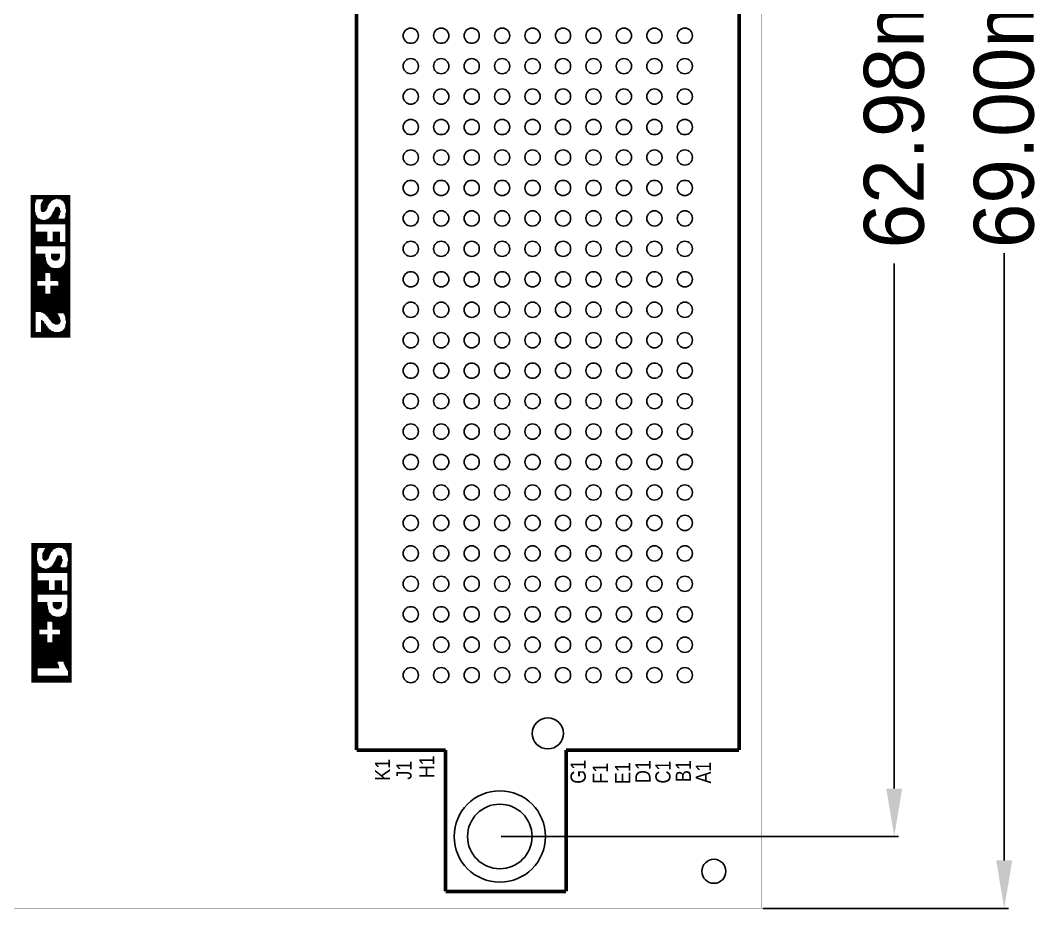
# Model space of a CAD drawing. Extents: x -21.1 to 72.9, y -7.5 to 75.4.
# Drawn here: x 30.23 to 72.9, y -7.51 to 29.53 of the extents above; entities that cross this region are included whole.
import ezdxf

# ---------------------------------------------------------------- set-up
doc = ezdxf.new("R2010")
doc.units = 0
doc.header["$MEASUREMENT"] = 0
doc.layers.get('0').update_dxf_attribs({"linetype": 'CONTINUOUS'})
doc.layers.get('Defpoints').update_dxf_attribs({"linetype": 'CONTINUOUS'})
for name, color, linetype in [('BG_OUTLINE', 2, 'CONTINUOUS'), ('BG_SILKSCREEN_TOP', 1, 'CONTINUOUS'), ('PG_SILKSCREEN_TOP', 3, 'CONTINUOUS'), ('PIN_TOP', 4, 'CONTINUOUS')]:
    doc.layers.add(name, color=color, linetype=linetype)
doc.dimstyles.get("Standard").update_dxf_attribs({"dimtxt": 0.18, "dimasz": 0.18, "dimexe": 0.18, "dimexo": 0.0625, "dimgap": 0.09, "dimtad": 0, "dimtih": 1, "dimtoh": 1, "dimdec": 4, "dimzin": 0, "dimdsep": 46, "dimtxsty": 'STANDARD', "dimcen": 0.09, "dimadec": 0, "dimazin": 0, "dimtfac": 1, "dimtdec": 4, "dimtofl": 0, "dimtmove": 0, "dimatfit": 3, "dimfxl": 1, "dimtolj": 1, "dimtzin": 0, "dimarcsym": 0})

# ---------------------------------------------------------------- blocks, each defined once
blk = doc.blocks.new('*D12')
at = {"color": 0, "linetype": 'Continuous', "lineweight": -2, "transparency": 16777216}
for p, q in [((50.282, 58.48), (66.849, 58.48)), ((50.282, -4.501), (66.849, -4.501))]:
    blk.add_line(p, q, dxfattribs=at)
at = {"color": 0, "linetype": 'Continuous', "lineweight": -3, "transparency": 16777216}
for p, q in [((66.669, 56.48), (66.669, 34.58)), ((66.669, -2.501), (66.669, 19.4))]:
    blk.add_line(p, q, dxfattribs=at)
at = {"color": 0, "linetype": 'Continuous', "transparency": 16777216}
for points in [[(66.335, 56.48), (67.002, 56.48), (66.669, 58.48)], [(66.335, -2.501), (67.002, -2.501), (66.669, -4.501)]]:
    blk.add_solid(points, dxfattribs=at)
at = {"layer": 'Defpoints', "color": 0, "linetype": 'Continuous', "transparency": 16777216}
for p in [(50.219, 58.48), (50.219, -4.501), (66.669, -4.501)]:
    blk.add_point(p, dxfattribs=at)
at = {"color": 0, "linetype": 'Continuous', "transparency": 16777216, "insert": (66.669, 26.99), "char_height": 2.5, "attachment_point": 5, "rotation": 90}
blk.add_mtext('\\A1;62.98mm', dxfattribs=at)
blk = doc.blocks.new('*D13')
at = {"color": 0, "linetype": 'Continuous', "lineweight": -2, "transparency": 16777216}
for p, q in [((61.182, 61.499), (71.436, 61.499)), ((61.182, -7.501), (71.436, -7.501))]:
    blk.add_line(p, q, dxfattribs=at)
at = {"color": 0, "linetype": 'Continuous', "lineweight": -3, "transparency": 16777216}
for p, q in [((71.256, 59.499), (71.256, 34.172)), ((71.256, -5.501), (71.256, 19.825))]:
    blk.add_line(p, q, dxfattribs=at)
at = {"color": 0, "linetype": 'Continuous', "transparency": 16777216}
for points in [[(70.922, 59.499), (71.589, 59.499), (71.256, 61.499)], [(70.922, -5.501), (71.589, -5.501), (71.256, -7.501)]]:
    blk.add_solid(points, dxfattribs=at)
at = {"layer": 'Defpoints', "color": 0, "linetype": 'Continuous', "transparency": 16777216}
for p in [(61.119, 61.499), (61.119, -7.501), (71.256, -7.501)]:
    blk.add_point(p, dxfattribs=at)
at = {"color": 0, "linetype": 'Continuous', "transparency": 16777216, "insert": (71.256, 26.999), "char_height": 2.5, "attachment_point": 5, "rotation": 90}
blk.add_mtext('\\A1;69.00mm', dxfattribs=at)

msp = doc.modelspace()

# ---------------------------------------------------------------- linework, layer by layer
at = {"linetype": 'Continuous'}
msp.add_circle((50.219356, -4.501388), 1.3462, dxfattribs=at)
at = {"layer": 'BG_OUTLINE', "const_width": 0.009906}
msp.add_lwpolyline([(61.119258, -7.501382), (11.71956, -7.501382), (11.71956, -4.963414, 0.414214), (10.95756, -4.201414), (-15.380716, -4.201414), (-15.380716, 56.798718), (-4.642612, 56.798718, 0.414214), (-3.880612, 57.560718), (-3.880612, 58.898536), (6.157468, 58.898536, 0.414214), (6.919468, 59.660536), (6.919468, 61.498734), (61.119258, 61.498734)], format="xyb", close=True, dxfattribs=at)
at = {"layer": 'BG_SILKSCREEN_TOP', "const_width": 0.0254}
for points in [[(30.668976, 22.248876), (30.668976, 16.305276)], [(30.694376, 22.248876), (30.694376, 16.305276)], [(30.719776, 22.248876), (30.719776, 16.305276)], [(30.745176, 22.248876), (30.745176, 16.305276)], [(30.770576, 22.248876), (30.770576, 16.305276)], [(30.795976, 22.248876), (30.795976, 16.305276)], [(30.821376, 22.248876), (30.821376, 16.305276)], [(30.846776, 22.248876), (30.846776, 21.918676)], [(30.872176, 22.248876), (30.872176, 22.020276)], [(30.897576, 22.248876), (30.897576, 22.071076)], [(30.922976, 22.248876), (30.922976, 22.071076)], [(30.948376, 22.248876), (30.948376, 22.071076)], [(30.973776, 22.248876), (30.973776, 22.071076)], [(30.999176, 22.248876), (30.999176, 22.071076)], [(31.024576, 22.248876), (31.024576, 22.071076)], [(31.049976, 22.248876), (31.049976, 22.071076)], [(31.075376, 22.248876), (31.075376, 22.071076)], [(31.100776, 22.248876), (31.100776, 22.071076)], [(31.126176, 22.248876), (31.126176, 22.071076)], [(31.151576, 22.248876), (31.151576, 22.071076)], [(31.176976, 22.248876), (31.176976, 21.537676)], [(31.202376, 22.248876), (31.202376, 21.537676)], [(31.227776, 22.248876), (31.227776, 21.537676)], [(31.253176, 22.248876), (31.253176, 21.563076)], [(31.278576, 22.248876), (31.278576, 21.588476)], [(31.303976, 22.248876), (31.303976, 21.613876)], [(31.329376, 22.248876), (31.329376, 21.664676)], [(31.354776, 22.248876), (31.354776, 21.715476)], [(31.380176, 22.248876), (31.380176, 21.791676)], [(31.405576, 22.248876), (31.405576, 21.842476)], [(31.430976, 22.248876), (31.430976, 21.893276)], [(31.456376, 22.248876), (31.456376, 21.918676)], [(31.481776, 22.248876), (31.481776, 21.944076)], [(31.507176, 22.248876), (31.507176, 21.994876)], [(31.532576, 22.248876), (31.532576, 21.994876)], [(31.557976, 22.248876), (31.557976, 22.020276)], [(31.583376, 22.248876), (31.583376, 22.045676)], [(31.608776, 22.248876), (31.608776, 22.045676)], [(31.634176, 22.248876), (31.634176, 22.071076)], [(31.659576, 22.248876), (31.659576, 22.071076)], [(31.684976, 22.248876), (31.684976, 22.071076)], [(31.710376, 22.248876), (31.710376, 22.071076)], [(31.735776, 22.248876), (31.735776, 22.096476)], [(31.761176, 22.248876), (31.761176, 22.096476)], [(31.786576, 22.248876), (31.786576, 22.071076)], [(31.811976, 22.248876), (31.811976, 22.071076)], [(31.837376, 22.248876), (31.837376, 22.071076)], [(31.862776, 22.248876), (31.862776, 22.071076)], [(31.888176, 22.248876), (31.888176, 22.071076)], [(31.913576, 22.248876), (31.913576, 22.045676)], [(31.938976, 22.248876), (31.938976, 22.020276)], [(31.964376, 22.248876), (31.964376, 22.020276)], [(31.989776, 22.248876), (31.989776, 21.994876)], [(32.015176, 22.248876), (32.015176, 21.969476)], [(32.040576, 22.248876), (32.040576, 21.918676)], [(32.065976, 22.248876), (32.065976, 21.867876)], [(32.091376, 22.248876), (32.091376, 21.791676)], [(32.116776, 22.248876), (32.116776, 21.664676)], [(32.142176, 22.248876), (32.142176, 16.305276)], [(32.167576, 22.248876), (32.167576, 16.305276)], [(32.192976, 22.248876), (32.192976, 16.305276)], [(32.218376, 22.248876), (32.218376, 16.305276)], [(32.243776, 22.248876), (32.243776, 16.305276)], [(32.269176, 22.248876), (32.269176, 16.305276)], [(32.294576, 22.248876), (32.294576, 16.305276)], [(31.075376, 21.867876), (31.075376, 21.613876)], [(31.100776, 21.918676), (31.100776, 21.563076)], [(31.126176, 21.969476), (31.126176, 21.537676)], [(31.151576, 22.020276), (31.151576, 21.537676)], [(31.735776, 21.766276), (31.735776, 21.029676)], [(31.761176, 21.766276), (31.761176, 21.029676)], [(31.786576, 21.766276), (31.786576, 21.029676)], [(31.811976, 21.766276), (31.811976, 21.029676)], [(30.846776, 21.537676), (30.846776, 16.305276)], [(30.872176, 21.436076), (30.872176, 21.029676)], [(30.897576, 21.385276), (30.897576, 21.029676)], [(30.922976, 21.334476), (30.922976, 21.029676)], [(31.456376, 21.334476), (31.456376, 21.029676)], [(31.481776, 21.359876), (31.481776, 21.029676)], [(31.507176, 21.385276), (31.507176, 21.029676)], [(31.532576, 21.436076), (31.532576, 21.029676)], [(31.557976, 21.486876), (31.557976, 21.029676)], [(31.583376, 21.537676), (31.583376, 21.029676)], [(31.608776, 21.588476), (31.608776, 21.029676)], [(31.634176, 21.639276), (31.634176, 21.029676)], [(31.659576, 21.690076), (31.659576, 21.029676)], [(31.684976, 21.740876), (31.684976, 21.029676)], [(31.710376, 21.740876), (31.710376, 21.029676)], [(31.837376, 21.740876), (31.837376, 21.359876)], [(31.862776, 21.715476), (31.862776, 21.410676)], [(31.888176, 21.613876), (31.888176, 21.512276)], [(32.091376, 21.334476), (32.091376, 21.029676)], [(32.116776, 21.512276), (32.116776, 17.016476)], [(30.948376, 21.309076), (30.948376, 21.029676)], [(30.973776, 21.283676), (30.973776, 21.029676)], [(30.999176, 21.283676), (30.999176, 21.029676)], [(31.024576, 21.258276), (31.024576, 21.029676)], [(31.049976, 21.232876), (31.049976, 21.029676)], [(31.075376, 21.232876), (31.075376, 21.029676)], [(31.100776, 21.232876), (31.100776, 21.029676)], [(31.126176, 21.232876), (31.126176, 21.029676)], [(31.151576, 21.207476), (31.151576, 21.029676)], [(31.176976, 21.207476), (31.176976, 21.029676)], [(31.202376, 21.207476), (31.202376, 21.029676)], [(31.227776, 21.207476), (31.227776, 21.029676)], [(31.253176, 21.207476), (31.253176, 21.029676)], [(31.278576, 21.232876), (31.278576, 21.029676)], [(31.303976, 21.232876), (31.303976, 21.029676)], [(31.329376, 21.232876), (31.329376, 21.029676)], [(31.354776, 21.258276), (31.354776, 21.029676)], [(31.380176, 21.258276), (31.380176, 21.029676)], [(31.405576, 21.283676), (31.405576, 21.029676)], [(31.430976, 21.309076), (31.430976, 21.029676)], [(31.837376, 21.258276), (31.837376, 21.029676)], [(31.862776, 21.258276), (31.862776, 21.029676)], [(31.888176, 21.258276), (31.888176, 21.029676)], [(31.913576, 21.258276), (31.913576, 21.029676)], [(31.938976, 21.258276), (31.938976, 21.029676)], [(31.964376, 21.258276), (31.964376, 21.029676)], [(31.989776, 21.258276), (31.989776, 21.029676)], [(32.015176, 21.258276), (32.015176, 21.029676)], [(32.040576, 21.258276), (32.040576, 21.029676)], [(32.065976, 21.283676), (32.065976, 21.029676)], [(30.872176, 20.724876), (30.872176, 20.115276)], [(30.897576, 20.724876), (30.897576, 20.115276)], [(30.922976, 20.724876), (30.922976, 20.115276)], [(30.948376, 20.724876), (30.948376, 20.115276)], [(30.973776, 20.724876), (30.973776, 20.115276)], [(30.999176, 20.724876), (30.999176, 20.115276)], [(31.024576, 20.724876), (31.024576, 20.115276)], [(31.049976, 20.724876), (31.049976, 20.115276)], [(31.075376, 20.724876), (31.075376, 20.115276)], [(31.100776, 20.724876), (31.100776, 20.115276)], [(31.126176, 20.724876), (31.126176, 20.115276)], [(31.151576, 20.724876), (31.151576, 20.115276)], [(31.176976, 20.724876), (31.176976, 20.115276)], [(31.202376, 20.724876), (31.202376, 20.115276)], [(31.227776, 20.724876), (31.227776, 20.115276)], [(31.253176, 20.724876), (31.253176, 20.115276)], [(31.278576, 20.724876), (31.278576, 20.115276)], [(31.303976, 20.724876), (31.303976, 20.115276)], [(31.329376, 20.724876), (31.329376, 20.115276)], [(31.583376, 20.724876), (31.583376, 20.115276)], [(31.608776, 20.724876), (31.608776, 20.115276)], [(31.634176, 20.724876), (31.634176, 20.115276)], [(31.659576, 20.724876), (31.659576, 20.115276)], [(31.684976, 20.724876), (31.684976, 20.115276)], [(31.710376, 20.724876), (31.710376, 20.115276)], [(31.735776, 20.724876), (31.735776, 20.115276)], [(31.761176, 20.724876), (31.761176, 20.115276)], [(31.786576, 20.724876), (31.786576, 20.115276)], [(31.811976, 20.724876), (31.811976, 20.115276)], [(31.837376, 20.724876), (31.837376, 20.115276)], [(31.862776, 20.724876), (31.862776, 20.115276)], [(31.354776, 20.318476), (31.354776, 20.115276)], [(31.380176, 20.318476), (31.380176, 20.115276)], [(31.405576, 20.318476), (31.405576, 20.115276)], [(31.430976, 20.318476), (31.430976, 20.115276)], [(31.456376, 20.318476), (31.456376, 20.115276)], [(31.481776, 20.318476), (31.481776, 20.115276)], [(31.507176, 20.318476), (31.507176, 20.115276)], [(31.532576, 20.318476), (31.532576, 20.115276)], [(31.557976, 20.318476), (31.557976, 20.115276)], [(31.888176, 20.293076), (31.888176, 20.115276)], [(31.913576, 20.293076), (31.913576, 20.115276)], [(31.938976, 20.293076), (31.938976, 20.115276)], [(31.964376, 20.293076), (31.964376, 20.115276)], [(31.989776, 20.293076), (31.989776, 20.115276)], [(32.015176, 20.293076), (32.015176, 20.115276)], [(32.040576, 20.293076), (32.040576, 20.115276)], [(32.065976, 20.293076), (32.065976, 20.115276)], [(32.091376, 20.293076), (32.091376, 20.115276)], [(30.872176, 19.810476), (30.872176, 17.372076)], [(30.897576, 19.810476), (30.897576, 17.372076)], [(30.922976, 19.810476), (30.922976, 17.372076)], [(30.948376, 19.810476), (30.948376, 18.667476)], [(30.973776, 19.810476), (30.973776, 18.667476)], [(30.999176, 19.810476), (30.999176, 18.667476)], [(31.024576, 19.810476), (31.024576, 18.667476)], [(31.049976, 19.810476), (31.049976, 18.667476)], [(31.075376, 19.810476), (31.075376, 18.667476)], [(31.100776, 19.810476), (31.100776, 18.667476)], [(31.126176, 19.810476), (31.126176, 18.667476)], [(31.151576, 19.810476), (31.151576, 18.667476)], [(31.176976, 19.810476), (31.176976, 18.667476)], [(31.202376, 19.810476), (31.202376, 18.667476)], [(31.227776, 19.810476), (31.227776, 18.667476)], [(31.253176, 19.810476), (31.253176, 18.667476)], [(31.278576, 19.658076), (31.278576, 18.997676)], [(31.507176, 19.810476), (31.507176, 19.632676)], [(31.532576, 19.810476), (31.532576, 19.581876)], [(31.557976, 19.810476), (31.557976, 19.556476)], [(31.583376, 19.810476), (31.583376, 19.531076)], [(31.608776, 19.810476), (31.608776, 19.531076)], [(31.634176, 19.810476), (31.634176, 19.505676)], [(31.659576, 19.810476), (31.659576, 19.505676)], [(31.684976, 19.810476), (31.684976, 19.505676)], [(31.710376, 19.810476), (31.710376, 19.505676)], [(31.735776, 19.810476), (31.735776, 19.505676)], [(31.761176, 19.810476), (31.761176, 19.531076)], [(31.786576, 19.810476), (31.786576, 19.531076)], [(31.811976, 19.810476), (31.811976, 19.556476)], [(31.837376, 19.810476), (31.837376, 19.581876)], [(31.862776, 19.810476), (31.862776, 19.632676)], [(31.303976, 19.505676), (31.303976, 18.997676)], [(31.329376, 19.429476), (31.329376, 18.997676)], [(31.354776, 19.378676), (31.354776, 18.997676)], [(31.380176, 19.353276), (31.380176, 18.997676)], [(31.405576, 19.327876), (31.405576, 18.997676)], [(31.430976, 19.302476), (31.430976, 18.997676)], [(31.456376, 19.277076), (31.456376, 18.972276)], [(31.481776, 19.251676), (31.481776, 18.667476)], [(31.507176, 19.251676), (31.507176, 18.667476)], [(31.532576, 19.226276), (31.532576, 18.667476)], [(31.557976, 19.226276), (31.557976, 18.667476)], [(31.583376, 19.226276), (31.583376, 18.667476)], [(31.608776, 19.200876), (31.608776, 18.667476)], [(31.634176, 19.200876), (31.634176, 18.667476)], [(31.659576, 19.200876), (31.659576, 18.667476)], [(31.684976, 19.200876), (31.684976, 18.667476)], [(31.710376, 19.200876), (31.710376, 18.667476)], [(31.735776, 19.200876), (31.735776, 18.667476)], [(31.761176, 19.200876), (31.761176, 18.667476)], [(31.786576, 19.200876), (31.786576, 18.642076)], [(31.811976, 19.200876), (31.811976, 17.321276)], [(31.837376, 19.226276), (31.837376, 17.321276)], [(31.862776, 19.226276), (31.862776, 17.321276)], [(31.888176, 19.226276), (31.888176, 17.321276)], [(31.913576, 19.251676), (31.913576, 17.321276)], [(31.938976, 19.277076), (31.938976, 17.321276)], [(31.964376, 19.277076), (31.964376, 17.321276)], [(31.989776, 19.302476), (31.989776, 17.321276)], [(32.015176, 19.327876), (32.015176, 17.321276)], [(32.040576, 19.378676), (32.040576, 17.270476)], [(32.065976, 19.454876), (32.065976, 17.219676)], [(32.091376, 19.556476), (32.091376, 17.143476)], [(30.948376, 18.464276), (30.948376, 17.372076)], [(30.973776, 18.464276), (30.973776, 17.372076)], [(30.999176, 18.464276), (30.999176, 17.372076)], [(31.024576, 18.464276), (31.024576, 17.372076)], [(31.049976, 18.464276), (31.049976, 17.372076)], [(31.075376, 18.464276), (31.075376, 17.372076)], [(31.100776, 18.464276), (31.100776, 17.346676)], [(31.126176, 18.464276), (31.126176, 17.346676)], [(31.151576, 18.464276), (31.151576, 17.346676)], [(31.176976, 18.464276), (31.176976, 17.321276)], [(31.202376, 18.464276), (31.202376, 17.295876)], [(31.227776, 18.464276), (31.227776, 17.295876)], [(31.253176, 18.464276), (31.253176, 17.270476)], [(31.481776, 18.464276), (31.481776, 16.991076)], [(31.507176, 18.464276), (31.507176, 16.965676)], [(31.532576, 18.464276), (31.532576, 16.940276)], [(31.557976, 18.464276), (31.557976, 16.914876)], [(31.583376, 18.464276), (31.583376, 16.889476)], [(31.608776, 18.464276), (31.608776, 16.889476)], [(31.634176, 18.464276), (31.634176, 16.864076)], [(31.659576, 18.464276), (31.659576, 16.864076)], [(31.684976, 18.464276), (31.684976, 16.838676)], [(31.710376, 18.464276), (31.710376, 16.838676)], [(31.735776, 18.464276), (31.735776, 16.838676)], [(31.761176, 18.464276), (31.761176, 16.838676)], [(31.786576, 18.464276), (31.786576, 17.321276)], [(31.278576, 18.134076), (31.278576, 17.245076)], [(31.303976, 18.134076), (31.303976, 17.219676)], [(31.329376, 18.134076), (31.329376, 17.194276)], [(31.354776, 18.134076), (31.354776, 17.168876)], [(31.380176, 18.134076), (31.380176, 17.143476)], [(31.405576, 18.134076), (31.405576, 17.092676)], [(31.430976, 18.134076), (31.430976, 17.067276)], [(31.456376, 18.134076), (31.456376, 17.041876)], [(31.786576, 17.270476), (31.786576, 16.838676)], [(31.811976, 17.245076), (31.811976, 16.864076)], [(31.837376, 17.194276), (31.837376, 16.864076)], [(31.862776, 17.143476), (31.862776, 16.889476)], [(31.888176, 17.067276), (31.888176, 16.940276)], [(31.100776, 17.041876), (31.100776, 16.305276)], [(31.126176, 17.041876), (31.126176, 16.305276)], [(31.151576, 17.016476), (31.151576, 16.305276)], [(31.176976, 16.991076), (31.176976, 16.305276)], [(31.202376, 16.965676), (31.202376, 16.305276)], [(31.227776, 16.914876), (31.227776, 16.305276)], [(31.253176, 16.889476), (31.253176, 16.305276)], [(31.278576, 16.864076), (31.278576, 16.305276)], [(31.303976, 16.813276), (31.303976, 16.305276)], [(31.329376, 16.787876), (31.329376, 16.305276)], [(31.354776, 16.762476), (31.354776, 16.305276)], [(31.380176, 16.711676), (31.380176, 16.305276)], [(31.405576, 16.686276), (31.405576, 16.305276)], [(31.430976, 16.660876), (31.430976, 16.305276)], [(31.456376, 16.635476), (31.456376, 16.305276)], [(31.481776, 16.635476), (31.481776, 16.305276)], [(32.015176, 16.635476), (32.015176, 16.305276)], [(32.040576, 16.660876), (32.040576, 16.305276)], [(32.065976, 16.711676), (32.065976, 16.305276)], [(32.091376, 16.762476), (32.091376, 16.305276)], [(32.116776, 16.889476), (32.116776, 16.305276)], [(30.872176, 16.533876), (30.872176, 16.305276)], [(30.897576, 16.533876), (30.897576, 16.305276)], [(30.922976, 16.533876), (30.922976, 16.305276)], [(30.948376, 16.533876), (30.948376, 16.305276)], [(30.973776, 16.533876), (30.973776, 16.305276)], [(30.999176, 16.533876), (30.999176, 16.305276)], [(31.024576, 16.533876), (31.024576, 16.305276)], [(31.049976, 16.533876), (31.049976, 16.305276)], [(31.075376, 16.533876), (31.075376, 16.305276)], [(31.507176, 16.610076), (31.507176, 16.305276)], [(31.532576, 16.584676), (31.532576, 16.305276)], [(31.557976, 16.584676), (31.557976, 16.305276)], [(31.583376, 16.559276), (31.583376, 16.305276)], [(31.608776, 16.559276), (31.608776, 16.305276)], [(31.634176, 16.533876), (31.634176, 16.305276)], [(31.659576, 16.533876), (31.659576, 16.305276)], [(31.684976, 16.533876), (31.684976, 16.305276)], [(31.710376, 16.533876), (31.710376, 16.305276)], [(31.735776, 16.533876), (31.735776, 16.305276)], [(31.761176, 16.533876), (31.761176, 16.305276)], [(31.786576, 16.533876), (31.786576, 16.305276)], [(31.811976, 16.533876), (31.811976, 16.305276)], [(31.837376, 16.533876), (31.837376, 16.305276)], [(31.862776, 16.533876), (31.862776, 16.305276)], [(31.888176, 16.559276), (31.888176, 16.305276)], [(31.913576, 16.559276), (31.913576, 16.305276)], [(31.938976, 16.584676), (31.938976, 16.305276)], [(31.964376, 16.584676), (31.964376, 16.305276)], [(31.989776, 16.610076), (31.989776, 16.305276)], [(30.698694, 7.736586), (30.698694, 1.919986)], [(30.724094, 7.736586), (30.724094, 1.919986)], [(30.749494, 7.736586), (30.749494, 1.919986)], [(30.774894, 7.736586), (30.774894, 1.919986)], [(30.800294, 7.736586), (30.800294, 1.919986)], [(30.825694, 7.736586), (30.825694, 1.919986)], [(30.851094, 7.736586), (30.851094, 1.919986)], [(30.876494, 7.736586), (30.876494, 1.919986)], [(30.901894, 7.736586), (30.901894, 1.919986)], [(30.927294, 7.736586), (30.927294, 7.380986)], [(30.952694, 7.736586), (30.952694, 7.482586)], [(30.978094, 7.736586), (30.978094, 7.533386)], [(31.003494, 7.736586), (31.003494, 7.533386)], [(31.028894, 7.736586), (31.028894, 7.533386)], [(31.054294, 7.736586), (31.054294, 7.533386)], [(31.079694, 7.736586), (31.079694, 7.533386)], [(31.105094, 7.736586), (31.105094, 7.533386)], [(31.130494, 7.736586), (31.130494, 7.533386)], [(31.155894, 7.736586), (31.155894, 7.533386)], [(31.181294, 7.736586), (31.181294, 7.533386)], [(31.206694, 7.736586), (31.206694, 7.533386)], [(31.232094, 7.736586), (31.232094, 7.533386)], [(31.257494, 7.736586), (31.257494, 6.999986)], [(31.282894, 7.736586), (31.282894, 6.999986)], [(31.308294, 7.736586), (31.308294, 6.999986)], [(31.333694, 7.736586), (31.333694, 7.025386)], [(31.359094, 7.736586), (31.359094, 7.050786)], [(31.384494, 7.736586), (31.384494, 7.076186)], [(31.409894, 7.736586), (31.409894, 7.126986)], [(31.435294, 7.736586), (31.435294, 7.177786)], [(31.460694, 7.736586), (31.460694, 7.253986)], [(31.486094, 7.736586), (31.486094, 7.304786)], [(31.511494, 7.736586), (31.511494, 7.355586)], [(31.536894, 7.736586), (31.536894, 7.380986)], [(31.562294, 7.736586), (31.562294, 7.406386)], [(31.587694, 7.736586), (31.587694, 7.457186)], [(31.613094, 7.736586), (31.613094, 7.457186)], [(31.638494, 7.736586), (31.638494, 7.482586)], [(31.663894, 7.736586), (31.663894, 7.507986)], [(31.689294, 7.736586), (31.689294, 7.507986)], [(31.714694, 7.736586), (31.714694, 7.533386)], [(31.740094, 7.736586), (31.740094, 7.533386)], [(31.765494, 7.736586), (31.765494, 7.533386)], [(31.790894, 7.736586), (31.790894, 7.533386)], [(31.816294, 7.736586), (31.816294, 7.558786)], [(31.841694, 7.736586), (31.841694, 7.558786)], [(31.867094, 7.736586), (31.867094, 7.533386)], [(31.892494, 7.736586), (31.892494, 7.533386)], [(31.917894, 7.736586), (31.917894, 7.533386)], [(31.943294, 7.736586), (31.943294, 7.533386)], [(31.968694, 7.736586), (31.968694, 7.533386)], [(31.994094, 7.736586), (31.994094, 7.507986)], [(32.019494, 7.736586), (32.019494, 7.482586)], [(32.044894, 7.736586), (32.044894, 7.482586)], [(32.070294, 7.736586), (32.070294, 7.457186)], [(32.095694, 7.736586), (32.095694, 7.431786)], [(32.121094, 7.736586), (32.121094, 7.380986)], [(32.146494, 7.736586), (32.146494, 7.330186)], [(32.171894, 7.736586), (32.171894, 7.253986)], [(32.197294, 7.736586), (32.197294, 7.126986)], [(32.222694, 7.736586), (32.222694, 1.919986)], [(32.248094, 7.736586), (32.248094, 1.919986)], [(32.273494, 7.736586), (32.273494, 1.919986)], [(32.298894, 7.736586), (32.298894, 1.919986)], [(32.324294, 7.736586), (32.324294, 1.919986)], [(32.349694, 7.736586), (32.349694, 1.919986)], [(31.155894, 7.330186), (31.155894, 7.076186)], [(31.181294, 7.380986), (31.181294, 7.025386)], [(31.206694, 7.431786), (31.206694, 6.999986)], [(31.232094, 7.482586), (31.232094, 6.999986)], [(30.927294, 6.999986), (30.927294, 1.919986)], [(30.952694, 6.898386), (30.952694, 6.491986)], [(30.978094, 6.847586), (30.978094, 6.491986)], [(31.562294, 6.822186), (31.562294, 6.491986)], [(31.587694, 6.847586), (31.587694, 6.491986)], [(31.613094, 6.898386), (31.613094, 6.491986)], [(31.638494, 6.949186), (31.638494, 6.491986)], [(31.663894, 6.999986), (31.663894, 6.491986)], [(31.689294, 7.050786), (31.689294, 6.491986)], [(31.714694, 7.101586), (31.714694, 6.491986)], [(31.740094, 7.152386), (31.740094, 6.491986)], [(31.765494, 7.203186), (31.765494, 6.491986)], [(31.790894, 7.203186), (31.790894, 6.491986)], [(31.816294, 7.228586), (31.816294, 6.491986)], [(31.841694, 7.228586), (31.841694, 6.491986)], [(31.867094, 7.228586), (31.867094, 6.491986)], [(31.892494, 7.228586), (31.892494, 6.491986)], [(31.917894, 7.203186), (31.917894, 6.822186)], [(31.943294, 7.177786), (31.943294, 6.872986)], [(31.968694, 7.076186), (31.968694, 6.974586)], [(32.197294, 6.974586), (32.197294, 2.402586)], [(31.003494, 6.796786), (31.003494, 6.491986)], [(31.028894, 6.771386), (31.028894, 6.491986)], [(31.054294, 6.745986), (31.054294, 6.491986)], [(31.079694, 6.745986), (31.079694, 6.491986)], [(31.105094, 6.720586), (31.105094, 6.491986)], [(31.130494, 6.695186), (31.130494, 6.491986)], [(31.155894, 6.695186), (31.155894, 6.491986)], [(31.181294, 6.695186), (31.181294, 6.491986)], [(31.206694, 6.695186), (31.206694, 6.491986)], [(31.232094, 6.669786), (31.232094, 6.491986)], [(31.257494, 6.669786), (31.257494, 6.491986)], [(31.282894, 6.669786), (31.282894, 6.491986)], [(31.308294, 6.669786), (31.308294, 6.491986)], [(31.333694, 6.669786), (31.333694, 6.491986)], [(31.359094, 6.695186), (31.359094, 6.491986)], [(31.384494, 6.695186), (31.384494, 6.491986)], [(31.409894, 6.695186), (31.409894, 6.491986)], [(31.435294, 6.720586), (31.435294, 6.491986)], [(31.460694, 6.720586), (31.460694, 6.491986)], [(31.486094, 6.745986), (31.486094, 6.491986)], [(31.511494, 6.771386), (31.511494, 6.491986)], [(31.536894, 6.796786), (31.536894, 6.491986)], [(31.917894, 6.720586), (31.917894, 6.491986)], [(31.943294, 6.720586), (31.943294, 6.491986)], [(31.968694, 6.720586), (31.968694, 6.491986)], [(31.994094, 6.720586), (31.994094, 6.491986)], [(32.019494, 6.720586), (32.019494, 6.491986)], [(32.044894, 6.720586), (32.044894, 6.491986)], [(32.070294, 6.720586), (32.070294, 6.491986)], [(32.095694, 6.720586), (32.095694, 6.491986)], [(32.121094, 6.720586), (32.121094, 6.491986)], [(32.146494, 6.745986), (32.146494, 6.491986)], [(32.171894, 6.796786), (32.171894, 6.491986)], [(30.952694, 6.187186), (30.952694, 5.577586)], [(30.978094, 6.187186), (30.978094, 5.577586)], [(31.003494, 6.187186), (31.003494, 5.577586)], [(31.028894, 6.187186), (31.028894, 5.577586)], [(31.054294, 6.187186), (31.054294, 5.577586)], [(31.079694, 6.187186), (31.079694, 5.577586)], [(31.105094, 6.187186), (31.105094, 5.577586)], [(31.130494, 6.187186), (31.130494, 5.577586)], [(31.155894, 6.187186), (31.155894, 5.577586)], [(31.181294, 6.187186), (31.181294, 5.577586)], [(31.206694, 6.187186), (31.206694, 5.577586)], [(31.232094, 6.187186), (31.232094, 5.577586)], [(31.257494, 6.187186), (31.257494, 5.577586)], [(31.282894, 6.187186), (31.282894, 5.577586)], [(31.308294, 6.187186), (31.308294, 5.577586)], [(31.333694, 6.187186), (31.333694, 5.577586)], [(31.359094, 6.187186), (31.359094, 5.577586)], [(31.384494, 6.187186), (31.384494, 5.577586)], [(31.409894, 6.187186), (31.409894, 5.577586)], [(31.663894, 6.187186), (31.663894, 5.577586)], [(31.689294, 6.187186), (31.689294, 5.577586)], [(31.714694, 6.187186), (31.714694, 5.577586)], [(31.740094, 6.187186), (31.740094, 5.577586)], [(31.765494, 6.187186), (31.765494, 5.577586)], [(31.790894, 6.187186), (31.790894, 5.577586)], [(31.816294, 6.187186), (31.816294, 5.577586)], [(31.841694, 6.187186), (31.841694, 5.577586)], [(31.867094, 6.187186), (31.867094, 5.577586)], [(31.892494, 6.187186), (31.892494, 5.577586)], [(31.917894, 6.187186), (31.917894, 5.577586)], [(31.943294, 6.187186), (31.943294, 5.577586)], [(31.435294, 5.780786), (31.435294, 5.577586)], [(31.460694, 5.780786), (31.460694, 5.577586)], [(31.486094, 5.780786), (31.486094, 5.577586)], [(31.511494, 5.780786), (31.511494, 5.577586)], [(31.536894, 5.780786), (31.536894, 5.577586)], [(31.562294, 5.780786), (31.562294, 5.577586)], [(31.587694, 5.780786), (31.587694, 5.577586)], [(31.613094, 5.780786), (31.613094, 5.577586)], [(31.638494, 5.780786), (31.638494, 5.577586)], [(31.968694, 5.755386), (31.968694, 5.577586)], [(31.994094, 5.755386), (31.994094, 5.577586)], [(32.019494, 5.755386), (32.019494, 5.577586)], [(32.044894, 5.755386), (32.044894, 5.577586)], [(32.070294, 5.755386), (32.070294, 5.577586)], [(32.095694, 5.755386), (32.095694, 5.577586)], [(32.121094, 5.755386), (32.121094, 5.577586)], [(32.146494, 5.755386), (32.146494, 5.577586)], [(32.171894, 5.755386), (32.171894, 5.577586)], [(30.952694, 5.272786), (30.952694, 2.504186)], [(30.978094, 5.272786), (30.978094, 2.504186)], [(31.003494, 5.272786), (31.003494, 2.504186)], [(31.028894, 5.272786), (31.028894, 4.129786)], [(31.054294, 5.272786), (31.054294, 4.129786)], [(31.079694, 5.272786), (31.079694, 4.129786)], [(31.105094, 5.272786), (31.105094, 4.129786)], [(31.130494, 5.272786), (31.130494, 4.129786)], [(31.155894, 5.272786), (31.155894, 4.129786)], [(31.181294, 5.272786), (31.181294, 4.129786)], [(31.206694, 5.272786), (31.206694, 4.129786)], [(31.232094, 5.272786), (31.232094, 4.129786)], [(31.257494, 5.272786), (31.257494, 4.129786)], [(31.282894, 5.272786), (31.282894, 4.129786)], [(31.308294, 5.272786), (31.308294, 4.129786)], [(31.333694, 5.272786), (31.333694, 4.129786)], [(31.359094, 5.120386), (31.359094, 4.459986)], [(31.587694, 5.272786), (31.587694, 5.094986)], [(31.613094, 5.272786), (31.613094, 5.044186)], [(31.638494, 5.272786), (31.638494, 5.018786)], [(31.663894, 5.272786), (31.663894, 4.993386)], [(31.689294, 5.272786), (31.689294, 4.993386)], [(31.714694, 5.272786), (31.714694, 4.967986)], [(31.740094, 5.272786), (31.740094, 4.967986)], [(31.765494, 5.272786), (31.765494, 4.967986)], [(31.790894, 5.272786), (31.790894, 4.967986)], [(31.816294, 5.272786), (31.816294, 4.967986)], [(31.841694, 5.272786), (31.841694, 4.993386)], [(31.867094, 5.272786), (31.867094, 4.993386)], [(31.892494, 5.272786), (31.892494, 5.018786)], [(31.917894, 5.272786), (31.917894, 5.044186)], [(31.943294, 5.272786), (31.943294, 5.094986)], [(31.384494, 4.967986), (31.384494, 4.459986)], [(31.409894, 4.891786), (31.409894, 4.459986)], [(31.435294, 4.840986), (31.435294, 4.459986)], [(31.460694, 4.815586), (31.460694, 4.459986)], [(31.486094, 4.790186), (31.486094, 4.459986)], [(31.511494, 4.764786), (31.511494, 4.459986)], [(31.536894, 4.739386), (31.536894, 4.434586)], [(31.562294, 4.713986), (31.562294, 4.129786)], [(31.587694, 4.713986), (31.587694, 4.129786)], [(31.613094, 4.688586), (31.613094, 4.129786)], [(31.638494, 4.688586), (31.638494, 4.129786)], [(31.663894, 4.688586), (31.663894, 4.129786)], [(31.917894, 4.688586), (31.917894, 2.783586)], [(31.943294, 4.688586), (31.943294, 2.783586)], [(31.968694, 4.688586), (31.968694, 2.783586)], [(31.994094, 4.713986), (31.994094, 2.783586)], [(32.019494, 4.739386), (32.019494, 2.783586)], [(32.044894, 4.739386), (32.044894, 2.707386)], [(32.070294, 4.764786), (32.070294, 2.631186)], [(32.095694, 4.790186), (32.095694, 2.580386)], [(32.121094, 4.840986), (32.121094, 2.529586)], [(32.146494, 4.917186), (32.146494, 2.478786)], [(32.171894, 5.018786), (32.171894, 2.453386)], [(31.689294, 4.663186), (31.689294, 4.129786)], [(31.714694, 4.663186), (31.714694, 4.129786)], [(31.740094, 4.663186), (31.740094, 4.129786)], [(31.765494, 4.663186), (31.765494, 4.129786)], [(31.790894, 4.663186), (31.790894, 4.129786)], [(31.816294, 4.663186), (31.816294, 4.129786)], [(31.841694, 4.663186), (31.841694, 4.129786)], [(31.867094, 4.663186), (31.867094, 4.104386)], [(31.892494, 4.663186), (31.892494, 2.783586)], [(31.028894, 3.926586), (31.028894, 2.504186)], [(31.054294, 3.926586), (31.054294, 2.504186)], [(31.079694, 3.926586), (31.079694, 2.504186)], [(31.105094, 3.926586), (31.105094, 2.504186)], [(31.130494, 3.926586), (31.130494, 2.504186)], [(31.155894, 3.926586), (31.155894, 2.504186)], [(31.181294, 3.926586), (31.181294, 2.504186)], [(31.206694, 3.926586), (31.206694, 2.504186)], [(31.232094, 3.926586), (31.232094, 2.504186)], [(31.257494, 3.926586), (31.257494, 2.504186)], [(31.282894, 3.926586), (31.282894, 2.504186)], [(31.308294, 3.926586), (31.308294, 2.504186)], [(31.333694, 3.926586), (31.333694, 2.504186)], [(31.562294, 3.926586), (31.562294, 2.504186)], [(31.587694, 3.926586), (31.587694, 2.504186)], [(31.613094, 3.926586), (31.613094, 2.504186)], [(31.638494, 3.926586), (31.638494, 2.504186)], [(31.663894, 3.926586), (31.663894, 2.504186)], [(31.689294, 3.926586), (31.689294, 2.504186)], [(31.714694, 3.926586), (31.714694, 2.504186)], [(31.740094, 3.926586), (31.740094, 2.504186)], [(31.765494, 3.926586), (31.765494, 2.504186)], [(31.790894, 3.926586), (31.790894, 2.783586)], [(31.816294, 3.926586), (31.816294, 2.783586)], [(31.841694, 3.926586), (31.841694, 2.783586)], [(31.867094, 3.926586), (31.867094, 2.783586)], [(31.359094, 3.596386), (31.359094, 2.504186)], [(31.384494, 3.596386), (31.384494, 2.504186)], [(31.409894, 3.596386), (31.409894, 2.504186)], [(31.435294, 3.596386), (31.435294, 2.504186)], [(31.460694, 3.596386), (31.460694, 2.504186)], [(31.486094, 3.596386), (31.486094, 2.504186)], [(31.511494, 3.596386), (31.511494, 2.504186)], [(31.536894, 3.596386), (31.536894, 2.504186)], [(31.790894, 2.707386), (31.790894, 2.504186)], [(31.816294, 2.631186), (31.816294, 2.504186)], [(31.841694, 2.554986), (31.841694, 2.504186)], [(30.952694, 2.199386), (30.952694, 1.919986)], [(30.978094, 2.199386), (30.978094, 1.919986)], [(31.003494, 2.199386), (31.003494, 1.919986)], [(31.028894, 2.199386), (31.028894, 1.919986)], [(31.054294, 2.199386), (31.054294, 1.919986)], [(31.079694, 2.199386), (31.079694, 1.919986)], [(31.105094, 2.199386), (31.105094, 1.919986)], [(31.130494, 2.199386), (31.130494, 1.919986)], [(31.155894, 2.199386), (31.155894, 1.919986)], [(31.181294, 2.199386), (31.181294, 1.919986)], [(31.206694, 2.199386), (31.206694, 1.919986)], [(31.232094, 2.199386), (31.232094, 1.919986)], [(31.257494, 2.199386), (31.257494, 1.919986)], [(31.282894, 2.199386), (31.282894, 1.919986)], [(31.308294, 2.199386), (31.308294, 1.919986)], [(31.333694, 2.199386), (31.333694, 1.919986)], [(31.359094, 2.199386), (31.359094, 1.919986)], [(31.384494, 2.199386), (31.384494, 1.919986)], [(31.409894, 2.199386), (31.409894, 1.919986)], [(31.435294, 2.199386), (31.435294, 1.919986)], [(31.460694, 2.199386), (31.460694, 1.919986)], [(31.486094, 2.199386), (31.486094, 1.919986)], [(31.511494, 2.199386), (31.511494, 1.919986)], [(31.536894, 2.199386), (31.536894, 1.919986)], [(31.562294, 2.199386), (31.562294, 1.919986)], [(31.587694, 2.199386), (31.587694, 1.919986)], [(31.613094, 2.199386), (31.613094, 1.919986)], [(31.638494, 2.199386), (31.638494, 1.919986)], [(31.663894, 2.199386), (31.663894, 1.919986)], [(31.689294, 2.199386), (31.689294, 1.919986)], [(31.714694, 2.199386), (31.714694, 1.919986)], [(31.740094, 2.199386), (31.740094, 1.919986)], [(31.765494, 2.199386), (31.765494, 1.919986)], [(31.790894, 2.199386), (31.790894, 1.919986)], [(31.816294, 2.199386), (31.816294, 1.919986)], [(31.841694, 2.199386), (31.841694, 1.919986)], [(31.867094, 2.199386), (31.867094, 1.919986)], [(31.892494, 2.199386), (31.892494, 1.919986)], [(31.917894, 2.199386), (31.917894, 1.919986)], [(31.943294, 2.199386), (31.943294, 1.919986)], [(31.968694, 2.199386), (31.968694, 1.919986)], [(31.994094, 2.199386), (31.994094, 1.919986)], [(32.019494, 2.199386), (32.019494, 1.919986)], [(32.044894, 2.199386), (32.044894, 1.919986)], [(32.070294, 2.199386), (32.070294, 1.919986)], [(32.095694, 2.199386), (32.095694, 1.919986)], [(32.121094, 2.199386), (32.121094, 1.919986)], [(32.146494, 2.199386), (32.146494, 1.919986)], [(32.171894, 2.199386), (32.171894, 1.919986)], [(32.197294, 2.199386), (32.197294, 1.919986)]]:
    msp.add_lwpolyline(points, dxfattribs=at)
at = {"layer": 'PG_SILKSCREEN_TOP', "const_width": 0.1524}
for points in [[(44.245276, 54.878732), (44.245276, -0.899668)], [(60.196476, -0.899668), (60.196476, 54.878732)], [(44.245276, -0.899668), (47.958756, -0.899668)], [(47.958756, -0.899668), (47.958756, -6.789928)], [(52.982876, -0.899668), (60.196476, -0.899668)], [(52.982876, -6.789928), (52.982876, -0.899668)], [(47.958756, -6.789928), (52.982876, -6.789928)]]:
    msp.add_lwpolyline(points, dxfattribs=at)
at = {"layer": 'PIN_TOP'}
for centre, radius in [((46.505876, 28.894532), 0.3175), ((47.775876, 28.894532), 0.3175), ((49.045876, 28.894532), 0.3175), ((50.315876, 28.894532), 0.3175), ((51.585876, 28.894532), 0.3175), ((52.855876, 28.894532), 0.3175), ((54.125876, 28.894532), 0.3175), ((55.395876, 28.894532), 0.3175), ((56.665876, 28.894532), 0.3175), ((57.935876, 28.894532), 0.3175), ((46.505876, 27.624532), 0.3175), ((47.775876, 27.624532), 0.3175), ((49.045876, 27.624532), 0.3175), ((50.315876, 27.624532), 0.3175), ((51.585876, 27.624532), 0.3175), ((52.855876, 27.624532), 0.3175), ((54.125876, 27.624532), 0.3175), ((55.395876, 27.624532), 0.3175), ((56.665876, 27.624532), 0.3175), ((57.935876, 27.624532), 0.3175), ((46.505876, 26.354532), 0.3175), ((47.775876, 26.354532), 0.3175), ((49.045876, 26.354532), 0.3175), ((50.315876, 26.354532), 0.3175), ((51.585876, 26.354532), 0.3175), ((52.855876, 26.354532), 0.3175), ((54.125876, 26.354532), 0.3175), ((55.395876, 26.354532), 0.3175), ((56.665876, 26.354532), 0.3175), ((57.935876, 26.354532), 0.3175), ((46.505876, 25.084532), 0.3175), ((47.775876, 25.084532), 0.3175), ((49.045876, 25.084532), 0.3175), ((50.315876, 25.084532), 0.3175), ((51.585876, 25.084532), 0.3175), ((52.855876, 25.084532), 0.3175), ((54.125876, 25.084532), 0.3175), ((55.395876, 25.084532), 0.3175), ((56.665876, 25.084532), 0.3175), ((57.935876, 25.084532), 0.3175), ((46.505876, 23.814532), 0.3175), ((47.775876, 23.814532), 0.3175), ((49.045876, 23.814532), 0.3175), ((50.315876, 23.814532), 0.3175), ((51.585876, 23.814532), 0.3175), ((52.855876, 23.814532), 0.3175), ((54.125876, 23.814532), 0.3175), ((55.395876, 23.814532), 0.3175), ((56.665876, 23.814532), 0.3175), ((57.935876, 23.814532), 0.3175), ((46.505876, 22.544532), 0.3175), ((47.775876, 22.544532), 0.3175), ((49.045876, 22.544532), 0.3175), ((50.315876, 22.544532), 0.3175), ((51.585876, 22.544532), 0.3175), ((52.855876, 22.544532), 0.3175), ((54.125876, 22.544532), 0.3175), ((55.395876, 22.544532), 0.3175), ((56.665876, 22.544532), 0.3175), ((57.935876, 22.544532), 0.3175), ((46.505876, 21.274532), 0.3175), ((47.775876, 21.274532), 0.3175), ((49.045876, 21.274532), 0.3175), ((50.315876, 21.274532), 0.3175), ((51.585876, 21.274532), 0.3175), ((52.855876, 21.274532), 0.3175), ((54.125876, 21.274532), 0.3175), ((55.395876, 21.274532), 0.3175), ((56.665876, 21.274532), 0.3175), ((57.935876, 21.274532), 0.3175), ((46.505876, 20.004532), 0.3175), ((47.775876, 20.004532), 0.3175), ((49.045876, 20.004532), 0.3175), ((50.315876, 20.004532), 0.3175), ((51.585876, 20.004532), 0.3175), ((52.855876, 20.004532), 0.3175), ((54.125876, 20.004532), 0.3175), ((55.395876, 20.004532), 0.3175), ((56.665876, 20.004532), 0.3175), ((57.935876, 20.004532), 0.3175), ((46.505876, 18.734532), 0.3175), ((47.775876, 18.734532), 0.3175), ((49.045876, 18.734532), 0.3175), ((50.315876, 18.734532), 0.3175), ((51.585876, 18.734532), 0.3175), ((52.855876, 18.734532), 0.3175), ((54.125876, 18.734532), 0.3175), ((55.395876, 18.734532), 0.3175), ((56.665876, 18.734532), 0.3175), ((57.935876, 18.734532), 0.3175), ((46.505876, 17.464532), 0.3175), ((47.775876, 17.464532), 0.3175), ((49.045876, 17.464532), 0.3175), ((50.315876, 17.464532), 0.3175), ((51.585876, 17.464532), 0.3175), ((52.855876, 17.464532), 0.3175), ((54.125876, 17.464532), 0.3175), ((55.395876, 17.464532), 0.3175), ((56.665876, 17.464532), 0.3175), ((57.935876, 17.464532), 0.3175), ((46.505876, 16.194532), 0.3175), ((47.775876, 16.194532), 0.3175), ((49.045876, 16.194532), 0.3175), ((50.315876, 16.194532), 0.3175), ((51.585876, 16.194532), 0.3175), ((52.855876, 16.194532), 0.3175), ((54.125876, 16.194532), 0.3175), ((55.395876, 16.194532), 0.3175), ((56.665876, 16.194532), 0.3175), ((57.935876, 16.194532), 0.3175), ((46.505876, 14.924532), 0.3175), ((47.775876, 14.924532), 0.3175), ((49.045876, 14.924532), 0.3175), ((50.315876, 14.924532), 0.3175), ((51.585876, 14.924532), 0.3175), ((52.855876, 14.924532), 0.3175), ((54.125876, 14.924532), 0.3175), ((55.395876, 14.924532), 0.3175), ((56.665876, 14.924532), 0.3175), ((57.935876, 14.924532), 0.3175), ((46.505876, 13.654532), 0.3175), ((47.775876, 13.654532), 0.3175), ((49.045876, 13.654532), 0.3175), ((50.315876, 13.654532), 0.3175), ((51.585876, 13.654532), 0.3175), ((52.855876, 13.654532), 0.3175), ((54.125876, 13.654532), 0.3175), ((55.395876, 13.654532), 0.3175), ((56.665876, 13.654532), 0.3175), ((57.935876, 13.654532), 0.3175), ((46.505876, 12.384532), 0.3175), ((47.775876, 12.384532), 0.3175), ((49.045876, 12.384532), 0.3175), ((50.315876, 12.384532), 0.3175), ((51.585876, 12.384532), 0.3175), ((52.855876, 12.384532), 0.3175), ((54.125876, 12.384532), 0.3175), ((55.395876, 12.384532), 0.3175), ((56.665876, 12.384532), 0.3175), ((57.935876, 12.384532), 0.3175), ((46.505876, 11.114532), 0.3175), ((47.775876, 11.114532), 0.3175), ((49.045876, 11.114532), 0.3175), ((50.315876, 11.114532), 0.3175), ((51.585876, 11.114532), 0.3175), ((52.855876, 11.114532), 0.3175), ((54.125876, 11.114532), 0.3175), ((55.395876, 11.114532), 0.3175), ((56.665876, 11.114532), 0.3175), ((57.935876, 11.114532), 0.3175), ((46.505876, 9.844532), 0.3175), ((47.775876, 9.844532), 0.3175), ((49.045876, 9.844532), 0.3175), ((50.315876, 9.844532), 0.3175), ((51.585876, 9.844532), 0.3175), ((52.855876, 9.844532), 0.3175), ((54.125876, 9.844532), 0.3175), ((55.395876, 9.844532), 0.3175), ((56.665876, 9.844532), 0.3175), ((57.935876, 9.844532), 0.3175), ((46.505876, 8.574532), 0.3175), ((47.775876, 8.574532), 0.3175), ((49.045876, 8.574532), 0.3175), ((50.315876, 8.574532), 0.3175), ((51.585876, 8.574532), 0.3175), ((52.855876, 8.574532), 0.3175), ((54.125876, 8.574532), 0.3175), ((55.395876, 8.574532), 0.3175), ((56.665876, 8.574532), 0.3175), ((57.935876, 8.574532), 0.3175), ((46.505876, 7.304532), 0.3175), ((47.775876, 7.304532), 0.3175), ((49.045876, 7.304532), 0.3175), ((50.315876, 7.304532), 0.3175), ((51.585876, 7.304532), 0.3175), ((52.855876, 7.304532), 0.3175), ((54.125876, 7.304532), 0.3175), ((55.395876, 7.304532), 0.3175), ((56.665876, 7.304532), 0.3175), ((57.935876, 7.304532), 0.3175), ((46.505876, 6.034532), 0.3175), ((47.775876, 6.034532), 0.3175), ((49.045876, 6.034532), 0.3175), ((50.315876, 6.034532), 0.3175), ((51.585876, 6.034532), 0.3175), ((52.855876, 6.034532), 0.3175), ((54.125876, 6.034532), 0.3175), ((55.395876, 6.034532), 0.3175), ((56.665876, 6.034532), 0.3175), ((57.935876, 6.034532), 0.3175), ((46.505876, 4.764532), 0.3175), ((47.775876, 4.764532), 0.3175), ((49.045876, 4.764532), 0.3175), ((50.315876, 4.764532), 0.3175), ((51.585876, 4.764532), 0.3175), ((52.855876, 4.764532), 0.3175), ((54.125876, 4.764532), 0.3175), ((55.395876, 4.764532), 0.3175), ((56.665876, 4.764532), 0.3175), ((57.935876, 4.764532), 0.3175), ((46.505876, 3.494532), 0.3175), ((47.775876, 3.494532), 0.3175), ((49.045876, 3.494532), 0.3175), ((50.315876, 3.494532), 0.3175), ((51.585876, 3.494532), 0.3175), ((52.855876, 3.494532), 0.3175), ((54.125876, 3.494532), 0.3175), ((55.395876, 3.494532), 0.3175), ((56.665876, 3.494532), 0.3175), ((57.935876, 3.494532), 0.3175), ((46.505876, 2.224532), 0.3175), ((47.775876, 2.224532), 0.3175), ((49.045876, 2.224532), 0.3175), ((50.315876, 2.224532), 0.3175), ((51.585876, 2.224532), 0.3175), ((52.855876, 2.224532), 0.3175), ((54.125876, 2.224532), 0.3175), ((55.395876, 2.224532), 0.3175), ((56.665876, 2.224532), 0.3175), ((57.935876, 2.224532), 0.3175), ((52.220876, -0.201168), 0.6477), ((50.219356, -4.501388), 1.905), ((59.148726, -5.953506), 0.499999)]:
    msp.add_circle(centre, radius, dxfattribs=at)

# ---------------------------------------------------------------- texts
at = {"layer": 'PG_SILKSCREEN_TOP', "width": 0.8784}
for s, p in [('H1', (47.492666, -2.07391)), ('K1', (45.644308, -2.173478)), ('J1', (46.538642, -2.1336)), ('G1', (53.80228, -2.30251)), ('F1', (54.726586, -2.30251)), ('E1', (55.660544, -2.312416)), ('D1', (56.505348, -2.272792)), ('C1', (57.339992, -2.292604)), ('B1', (58.18759, -2.230882)), ('A1', (59.028838, -2.292604))]:
    msp.add_text(s, height=0.635, rotation=90, dxfattribs=at).set_placement(p)

# ---------------------------------------------------------------- dimensions: what is measured, and where the dimension line sits
at = {"linetype": 'Continuous'}
for base, p1, p2, picture, middle in [((71.255681, -7.501382), (61.119258, 61.498734), (61.119258, -7.501382), '*D13', (71.255681, 26.998676)), ((66.668753, -4.501388), (50.219356, 58.480452), (50.219356, -4.501388), '*D12', (66.668753, 26.989532))]:
    dim = msp.add_linear_dim(base=base, p1=p1, p2=p2, angle=90, dimstyle='Standard', override={"dimtxt": 2.5, "dimasz": 2, "dimdec": 2, "dimpost": 'mm', "dimlwd": -3}, dxfattribs=at)
    dim.commit()
    dim.dimension.update_dxf_attribs({"geometry": picture, "text_midpoint": middle, "text_rotation": 90})

doc.saveas('drawing.dxf')
